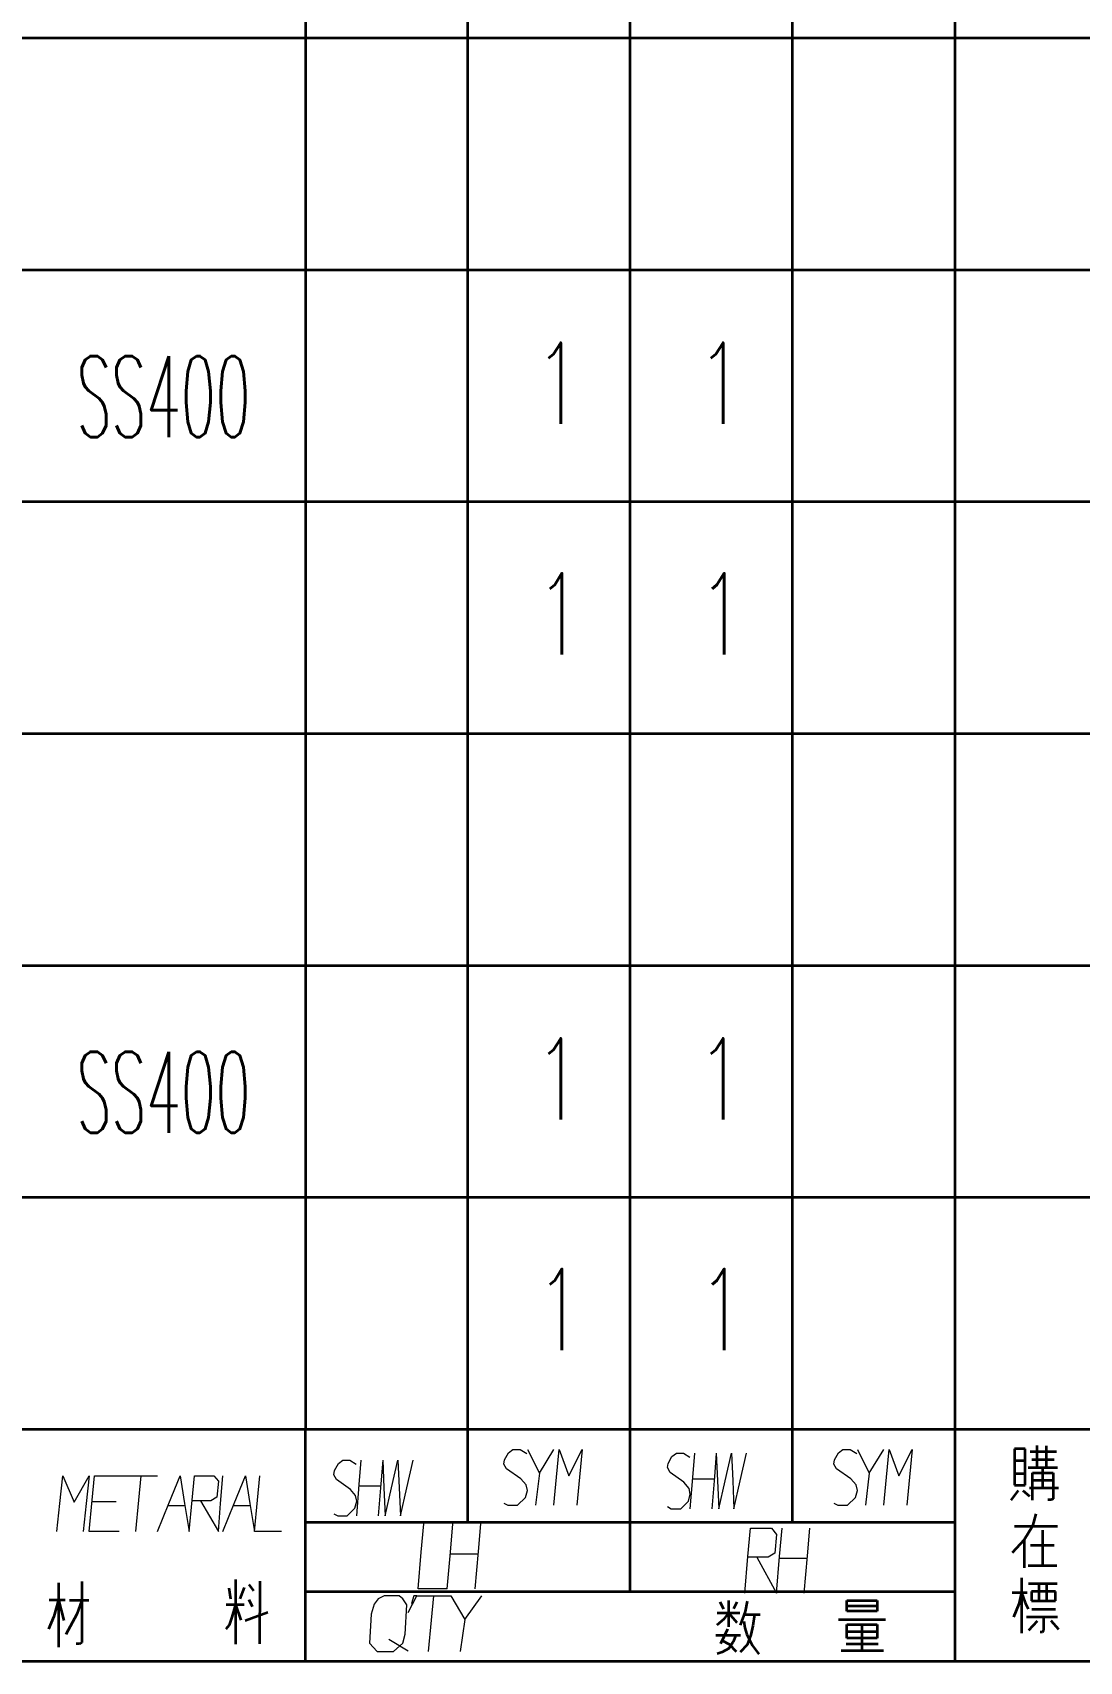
# Model space of a CAD drawing. Header units: millimetres. Extents: x 1333 to 104182, y -62926 to -5704.
# Drawn here: x 51348.4 to 51438.7, y -62587.6 to -62447.1 of the extents above; entities that cross this region are included whole.
import ezdxf
from ezdxf.enums import TextEntityAlignment as Align

# ---------------------------------------------------------------- set-up
doc = ezdxf.new("R2010")
doc.units = ezdxf.units.MM
doc.header["$LTSCALE"] = 0.5
doc.layers.add('08', color=1, linetype='Continuous')
doc.layers.add('SHM_LABEL', color=40, linetype='Continuous')
doc.styles.get("Standard").update_dxf_attribs({"font": 'simplex.shx'})

# ---------------------------------------------------------------- blocks, each defined once
blk = doc.blocks.new('D')
at = {"color": 7, "lineweight": 35}
for p, q in [((54356.08, -14049.04), (54076.08, -14049.04)), ((54356.08, -14069.04), (54076.08, -14069.04))]:
    blk.add_line(p, q, dxfattribs=at)
at = {"color": 7, "lineweight": 35, "ltscale": 0.25}
for p, q in [((54220.08, -14049.04), (54220.08, -14069.04)), ((54234.08, -14069.04), (54234.08, -14049.04)), ((54248.08, -14069.04), (54248.08, -14049.04)), ((54262.08, -14069.04), (54262.08, -14049.04)), ((54276.08, -14049.04), (54276.08, -14069.04))]:
    blk.add_line(p, q, dxfattribs=at)
blk = doc.blocks.new('arwear')
at = {"layer": '08', "color": 3, "xscale": 0.5, "yscale": 0.5, "zscale": 0.5}
for p in [(26347.04, -5532.506), (26347.04, -5542.506), (26347.04, -5552.506), (26347.04, -5562.506), (26347.04, -5572.506), (26347.04, -5582.506), (26347.04, -5592.506)]:
    blk.add_blockref('D', p, dxfattribs=at)

msp = doc.modelspace()

# ---------------------------------------------------------------- linework, layer by layer
at = {"color": 7, "lineweight": 35}
for p, q in [((51507.971, -62567.561), (51227.971, -62567.561)), ((51507.971, -62567.561), (51227.971, -62567.561)), ((51507.971, -62567.561), (51227.971, -62567.561)), ((51371.971, -62575.561), (51427.971, -62575.561)), ((51371.971, -62575.561), (51427.971, -62575.561)), ((51427.971, -62581.561), (51371.971, -62581.561)), ((51427.971, -62581.561), (51371.971, -62581.561)), ((51507.971, -62587.561), (51227.971, -62587.561)), ((51507.971, -62587.561), (51227.971, -62587.561)), ((51507.971, -62587.561), (51227.971, -62587.561)), ((51507.971, -62587.561), (51227.971, -62587.561))]:
    msp.add_line(p, q, dxfattribs=at)
at = {"color": 7, "lineweight": 35, "ltscale": 0.25}
for p, q in [((51371.971, -62587.561), (51371.971, -62567.561)), ((51371.971, -62587.561), (51371.971, -62567.561)), ((51427.971, -62567.561), (51427.971, -62587.561)), ((51427.971, -62567.561), (51427.971, -62587.561))]:
    msp.add_line(p, q, dxfattribs=at)
at = {"color": 7, "lineweight": 35, "ltscale": 0.1}
for p, q in [((51385.971, -62575.561), (51385.971, -62567.561)), ((51385.971, -62575.561), (51385.971, -62567.561)), ((51413.971, -62575.561), (51413.971, -62567.561)), ((51413.971, -62575.561), (51413.971, -62567.561))]:
    msp.add_line(p, q, dxfattribs=at)
at = {"color": 7, "lineweight": 35, "ltscale": 0.175}
msp.add_line((51399.971, -62581.561), (51399.971, -62567.561), dxfattribs=at)
msp.add_line((51399.971, -62581.561), (51399.971, -62567.561), dxfattribs=at)
at = {"color": 7, "lineweight": 35, "ltscale": 0.0392}
for p, q in [((51433.111, -62569.214), (51433.111, -62572.35)), ((51433.111, -62569.214), (51433.111, -62572.35)), ((51434.051, -62572.35), (51434.051, -62569.214)), ((51434.051, -62572.35), (51434.051, -62569.214))]:
    msp.add_line(p, q, dxfattribs=at)
at = {"color": 7, "lineweight": 35, "ltscale": 0.011743}
for p, q in [((51434.051, -62569.214), (51433.111, -62569.214)), ((51434.051, -62569.214), (51433.111, -62569.214)), ((51434.051, -62570.262), (51433.111, -62570.262)), ((51434.051, -62570.262), (51433.111, -62570.262)), ((51433.111, -62571.34), (51434.051, -62571.34)), ((51433.111, -62571.34), (51434.051, -62571.34)), ((51433.111, -62572.35), (51434.051, -62572.35)), ((51433.111, -62572.35), (51434.051, -62572.35))]:
    msp.add_line(p, q, dxfattribs=at)
at = {"color": 7, "lineweight": 35, "ltscale": 0.023636}
msp.add_line((51435.081, -62570.839), (51435.081, -62568.948), dxfattribs=at)
msp.add_line((51435.081, -62570.839), (51435.081, -62568.948), dxfattribs=at)
at = {"color": 7, "lineweight": 35, "ltscale": 0.023444}
msp.add_line((51435.899, -62570.839), (51435.899, -62568.964), dxfattribs=at)
msp.add_line((51435.899, -62570.839), (51435.899, -62568.964), dxfattribs=at)
at = {"color": 7, "lineweight": 35, "ltscale": 0.028223}
msp.add_line((51434.482, -62569.457), (51436.74, -62569.457), dxfattribs=at)
msp.add_line((51434.482, -62569.457), (51436.74, -62569.457), dxfattribs=at)
at = {"color": 7, "lineweight": 35, "ltscale": 0.02406}
msp.add_line((51434.619, -62570.156), (51436.544, -62570.156), dxfattribs=at)
msp.add_line((51434.619, -62570.156), (51436.544, -62570.156), dxfattribs=at)
at = {"color": 7, "lineweight": 35, "ltscale": 0.031445}
msp.add_line((51434.315, -62570.839), (51436.831, -62570.839), dxfattribs=at)
msp.add_line((51434.315, -62570.839), (51436.831, -62570.839), dxfattribs=at)
at = {"color": 7, "lineweight": 35, "ltscale": 0.029422}
msp.add_line((51434.687, -62573.649), (51434.687, -62571.295), dxfattribs=at)
msp.add_line((51434.687, -62573.649), (51434.687, -62571.295), dxfattribs=at)
at = {"color": 7, "lineweight": 35, "ltscale": 0.022058}
for p, q in [((51434.687, -62571.295), (51436.452, -62571.295)), ((51434.687, -62571.295), (51436.452, -62571.295)), ((51434.687, -62571.917), (51436.452, -62571.917)), ((51434.687, -62571.917), (51436.452, -62571.917))]:
    msp.add_line(p, q, dxfattribs=at)
at = {"color": 7, "lineweight": 35, "ltscale": 0.021924}
msp.add_line((51435.528, -62570.839), (51435.528, -62572.593), dxfattribs=at)
msp.add_line((51435.528, -62570.839), (51435.528, -62572.593), dxfattribs=at)
at = {"color": 7, "lineweight": 35, "ltscale": 0.027902}
msp.add_line((51436.452, -62571.295), (51436.452, -62573.527), dxfattribs=at)
msp.add_line((51436.452, -62571.295), (51436.452, -62573.527), dxfattribs=at)
at = {"color": 7, "lineweight": 35, "ltscale": 0.012808}
msp.add_line((51433.429, -62572.821), (51432.815, -62573.641), dxfattribs=at)
msp.add_line((51433.429, -62572.821), (51432.815, -62573.641), dxfattribs=at)
at = {"color": 7, "lineweight": 35, "ltscale": 0.009159}
msp.add_line((51433.853, -62572.828), (51434.415, -62573.299), dxfattribs=at)
msp.add_line((51433.853, -62572.828), (51434.415, -62573.299), dxfattribs=at)
at = {"color": 7, "lineweight": 35, "ltscale": 0.031348}
msp.add_line((51434.422, -62572.593), (51436.929, -62572.593), dxfattribs=at)
msp.add_line((51434.422, -62572.593), (51436.929, -62572.593), dxfattribs=at)
at = {"color": 7, "lineweight": 35, "ltscale": 0.013509}
msp.add_line((51434.952, -62574.833), (51434.687, -62575.881), dxfattribs=at)
msp.add_line((51434.952, -62574.833), (51434.687, -62575.881), dxfattribs=at)
at = {"color": 7, "lineweight": 35, "ltscale": 0.003479}
msp.add_line((51436.276, -62573.629), (51435.998, -62573.629), dxfattribs=at)
msp.add_line((51436.276, -62573.629), (51435.998, -62573.629), dxfattribs=at)
at = {"color": 7, "lineweight": 35, "ltscale": 0.002541}
msp.add_line((51436.452, -62573.527), (51436.276, -62573.629), dxfattribs=at)
msp.add_line((51436.452, -62573.527), (51436.276, -62573.629), dxfattribs=at)
at = {"color": 7, "lineweight": 35, "ltscale": 0.046594}
msp.add_line((51433.111, -62575.881), (51436.839, -62575.881), dxfattribs=at)
msp.add_line((51433.111, -62575.881), (51436.839, -62575.881), dxfattribs=at)
at = {"color": 7, "lineweight": 35, "ltscale": 0.017377}
msp.add_line((51434.687, -62575.881), (51433.96, -62577.066), dxfattribs=at)
msp.add_line((51434.687, -62575.881), (51433.96, -62577.066), dxfattribs=at)
at = {"color": 7, "lineweight": 35, "ltscale": 0.038058}
msp.add_line((51435.536, -62576.23), (51435.536, -62579.275), dxfattribs=at)
msp.add_line((51435.536, -62576.23), (51435.536, -62579.275), dxfattribs=at)
at = {"color": 7, "lineweight": 35, "ltscale": 0.019193}
msp.add_line((51433.96, -62577.066), (51432.922, -62578.197), dxfattribs=at)
msp.add_line((51433.96, -62577.066), (51432.922, -62578.197), dxfattribs=at)
at = {"color": 7, "lineweight": 35, "ltscale": 0.030276}
msp.add_line((51433.96, -62577.066), (51433.96, -62579.488), dxfattribs=at)
msp.add_line((51433.96, -62577.066), (51433.96, -62579.488), dxfattribs=at)
at = {"color": 7, "lineweight": 35, "ltscale": 0.025574}
for p, q in [((51434.513, -62577.529), (51436.558, -62577.529)), ((51434.513, -62577.529), (51436.558, -62577.529)), ((51436.649, -62581.523), (51434.603, -62581.523)), ((51436.649, -62581.523), (51434.603, -62581.523)), ((51434.603, -62582.328), (51436.649, -62582.328)), ((51434.603, -62582.328), (51436.649, -62582.328))]:
    msp.add_line(p, q, dxfattribs=at)
at = {"color": 7, "lineweight": 35, "ltscale": 0.059796}
msp.add_line((51433.74, -62580.338), (51433.74, -62585.122), dxfattribs=at)
msp.add_line((51433.74, -62580.338), (51433.74, -62585.122), dxfattribs=at)
at = {"color": 7, "lineweight": 35, "ltscale": 0.030969}
msp.add_line((51434.308, -62579.275), (51436.786, -62579.275), dxfattribs=at)
msp.add_line((51434.308, -62579.275), (51436.786, -62579.275), dxfattribs=at)
at = {"color": 7, "lineweight": 35, "ltscale": 0.069342}
msp.add_line((51350.658, -62580.788), (51350.658, -62586.336), dxfattribs=at)
msp.add_line((51350.658, -62580.788), (51350.658, -62586.336), dxfattribs=at)
at = {"color": 7, "lineweight": 35, "ltscale": 0.06571}
msp.add_line((51352.689, -62580.661), (51352.689, -62585.917), dxfattribs=at)
msp.add_line((51352.689, -62580.661), (51352.689, -62585.917), dxfattribs=at)
at = {"color": 7, "lineweight": 35, "ltscale": 0.012191}
msp.add_line((51365.349, -62581.207), (51365.488, -62582.172), dxfattribs=at)
msp.add_line((51365.349, -62581.207), (51365.488, -62582.172), dxfattribs=at)
at = {"color": 7, "lineweight": 35, "ltscale": 0.069489}
msp.add_line((51365.929, -62580.509), (51365.929, -62586.068), dxfattribs=at)
msp.add_line((51365.929, -62580.509), (51365.929, -62586.068), dxfattribs=at)
at = {"color": 7, "lineweight": 35, "ltscale": 0.012873}
msp.add_line((51366.672, -62581.196), (51366.312, -62582.161), dxfattribs=at)
msp.add_line((51366.672, -62581.196), (51366.312, -62582.161), dxfattribs=at)
at = {"color": 7, "lineweight": 35, "ltscale": 0.008663}
msp.add_line((51367.09, -62580.916), (51367.484, -62581.486), dxfattribs=at)
msp.add_line((51367.09, -62580.916), (51367.484, -62581.486), dxfattribs=at)
at = {"color": 7, "lineweight": 35, "ltscale": 0.067746}
msp.add_line((51368.018, -62580.626), (51368.007, -62586.045), dxfattribs=at)
msp.add_line((51368.018, -62580.626), (51368.007, -62586.045), dxfattribs=at)
at = {"color": 7, "lineweight": 35, "ltscale": 0.016113}
msp.add_line((51432.936, -62581.629), (51434.225, -62581.629), dxfattribs=at)
msp.add_line((51432.936, -62581.629), (51434.225, -62581.629), dxfattribs=at)
at = {"color": 7, "lineweight": 35, "ltscale": 0.012802}
msp.add_line((51433.74, -62581.629), (51433.497, -62582.624), dxfattribs=at)
msp.add_line((51433.74, -62581.629), (51433.497, -62582.624), dxfattribs=at)
at = {"color": 7, "lineweight": 35, "ltscale": 0.011619}
msp.add_line((51433.74, -62581.629), (51434.058, -62582.502), dxfattribs=at)
msp.add_line((51433.74, -62581.629), (51434.058, -62582.502), dxfattribs=at)
at = {"color": 7, "lineweight": 35, "ltscale": 0.030872}
msp.add_line((51434.331, -62580.832), (51436.801, -62580.832), dxfattribs=at)
msp.add_line((51434.331, -62580.832), (51436.801, -62580.832), dxfattribs=at)
at = {"color": 7, "lineweight": 35, "ltscale": 0.010062}
for p, q in [((51434.603, -62581.523), (51434.603, -62582.328)), ((51434.603, -62581.523), (51434.603, -62582.328)), ((51436.649, -62582.328), (51436.649, -62581.523)), ((51436.649, -62582.328), (51436.649, -62581.523))]:
    msp.add_line(p, q, dxfattribs=at)
at = {"color": 7, "lineweight": 35, "ltscale": 0.018698}
for p, q in [((51435.24, -62582.328), (51435.24, -62580.832)), ((51435.24, -62582.328), (51435.24, -62580.832)), ((51435.915, -62582.328), (51435.915, -62580.832)), ((51435.915, -62582.328), (51435.915, -62580.832))]:
    msp.add_line(p, q, dxfattribs=at)
at = {"color": 7, "lineweight": 35, "ltscale": 0.016968}
msp.add_line((51349.868, -62582.245), (51351.225, -62582.245), dxfattribs=at)
msp.add_line((51349.868, -62582.245), (51351.225, -62582.245), dxfattribs=at)
at = {"color": 7, "lineweight": 35, "ltscale": 0.018792}
msp.add_line((51350.658, -62582.245), (51350.263, -62583.696), dxfattribs=at)
msp.add_line((51350.658, -62582.245), (51350.263, -62583.696), dxfattribs=at)
at = {"color": 7, "lineweight": 35, "ltscale": 0.022987}
msp.add_line((51350.658, -62582.245), (51351.134, -62584.022), dxfattribs=at)
msp.add_line((51350.658, -62582.245), (51351.134, -62584.022), dxfattribs=at)
at = {"color": 7, "lineweight": 35, "ltscale": 0.02074}
msp.add_line((51351.622, -62582.266), (51353.281, -62582.266), dxfattribs=at)
msp.add_line((51351.622, -62582.266), (51353.281, -62582.266), dxfattribs=at)
at = {"color": 7, "lineweight": 35, "ltscale": 0.016182}
msp.add_line((51352.689, -62582.266), (51352.26, -62583.487), dxfattribs=at)
msp.add_line((51352.689, -62582.266), (51352.26, -62583.487), dxfattribs=at)
at = {"color": 7, "lineweight": 35, "ltscale": 0.01958}
msp.add_line((51365.117, -62582.661), (51366.683, -62582.661), dxfattribs=at)
msp.add_line((51365.117, -62582.661), (51366.683, -62582.661), dxfattribs=at)
at = {"color": 7, "lineweight": 35, "ltscale": 0.013935}
msp.add_line((51365.929, -62582.661), (51365.616, -62583.731), dxfattribs=at)
msp.add_line((51365.929, -62582.661), (51365.616, -62583.731), dxfattribs=at)
at = {"color": 7, "lineweight": 35, "ltscale": 0.01783}
msp.add_line((51365.929, -62582.661), (51366.393, -62584.01), dxfattribs=at)
msp.add_line((51365.929, -62582.661), (51366.393, -62584.01), dxfattribs=at)
at = {"color": 7, "lineweight": 35, "ltscale": 0.008252}
msp.add_line((51367.078, -62582.231), (51367.368, -62582.824), dxfattribs=at)
msp.add_line((51367.078, -62582.231), (51367.368, -62582.824), dxfattribs=at)
at = {"color": 7, "lineweight": 35, "ltscale": 0.008518}
msp.add_line((51407.71, -62582.419), (51408.033, -62583.019), dxfattribs=at)
msp.add_line((51407.71, -62582.419), (51408.033, -62583.019), dxfattribs=at)
at = {"color": 7, "lineweight": 35, "ltscale": 0.028314}
msp.add_line((51408.458, -62582.315), (51408.458, -62584.58), dxfattribs=at)
msp.add_line((51408.458, -62582.315), (51408.458, -62584.58), dxfattribs=at)
at = {"color": 7, "lineweight": 35, "ltscale": 0.008176}
msp.add_line((51409.18, -62582.44), (51408.897, -62583.029), dxfattribs=at)
msp.add_line((51409.18, -62582.44), (51408.897, -62583.029), dxfattribs=at)
at = {"color": 7, "lineweight": 35, "ltscale": 0.01548}
msp.add_line((51409.903, -62583.267), (51409.465, -62584.425), dxfattribs=at)
msp.add_line((51409.903, -62583.267), (51409.465, -62584.425), dxfattribs=at)
at = {"color": 7, "lineweight": 35, "ltscale": 0.011314}
msp.add_line((51410.071, -62582.378), (51409.903, -62583.267), dxfattribs=at)
msp.add_line((51410.071, -62582.378), (51409.903, -62583.267), dxfattribs=at)
at = {"color": 7, "lineweight": 35, "ltscale": 0.011401}
for p, q in [((51418.656, -62583.225), (51418.656, -62582.313)), ((51418.656, -62583.225), (51418.656, -62582.313)), ((51421.267, -62582.313), (51421.267, -62583.225)), ((51421.267, -62582.313), (51421.267, -62583.225))]:
    msp.add_line(p, q, dxfattribs=at)
at = {"color": 7, "lineweight": 35, "ltscale": 0.032642}
for p, q in [((51418.656, -62582.757), (51421.267, -62582.757)), ((51418.656, -62582.757), (51421.267, -62582.757)), ((51421.267, -62583.225), (51418.656, -62583.225)), ((51421.267, -62583.225), (51418.656, -62583.225)), ((51418.673, -62584.375), (51421.284, -62584.375)), ((51418.673, -62584.375), (51421.284, -62584.375)), ((51418.673, -62584.986), (51421.284, -62584.986)), ((51418.673, -62584.986), (51421.284, -62584.986)), ((51421.284, -62585.565), (51418.673, -62585.565)), ((51421.284, -62585.565), (51418.673, -62585.565))]:
    msp.add_line(p, q, dxfattribs=at)
at = {"color": 7, "lineweight": 35, "ltscale": 0.032544}
msp.add_line((51418.664, -62582.313), (51421.267, -62582.313), dxfattribs=at)
msp.add_line((51418.664, -62582.313), (51421.267, -62582.313), dxfattribs=at)
at = {"color": 7, "lineweight": 35, "ltscale": 0.015063}
msp.add_line((51433.497, -62582.624), (51433.043, -62583.74), dxfattribs=at)
msp.add_line((51433.497, -62582.624), (51433.043, -62583.74), dxfattribs=at)
at = {"color": 7, "lineweight": 35, "ltscale": 0.007294}
msp.add_line((51434.058, -62582.502), (51434.315, -62583.026), dxfattribs=at)
msp.add_line((51434.058, -62582.502), (51434.315, -62583.026), dxfattribs=at)
at = {"color": 7, "lineweight": 35, "ltscale": 0.025293}
msp.add_line((51434.626, -62583.041), (51436.649, -62583.041), dxfattribs=at)
msp.add_line((51434.626, -62583.041), (51436.649, -62583.041), dxfattribs=at)
at = {"color": 7, "lineweight": 35, "ltscale": 0.014579}
msp.add_line((51350.263, -62583.696), (51349.8, -62584.766), dxfattribs=at)
msp.add_line((51350.263, -62583.696), (51349.8, -62584.766), dxfattribs=at)
at = {"color": 7, "lineweight": 35, "ltscale": 0.024906}
msp.add_line((51352.26, -62583.487), (51351.297, -62585.231), dxfattribs=at)
msp.add_line((51352.26, -62583.487), (51351.297, -62585.231), dxfattribs=at)
at = {"color": 7, "lineweight": 35, "ltscale": 0.005467}
msp.add_line((51365.384, -62584.429), (51365.105, -62584.766), dxfattribs=at)
msp.add_line((51365.384, -62584.429), (51365.105, -62584.766), dxfattribs=at)
at = {"color": 7, "lineweight": 35, "ltscale": 0.009193}
msp.add_line((51365.616, -62583.731), (51365.384, -62584.429), dxfattribs=at)
msp.add_line((51365.616, -62583.731), (51365.384, -62584.429), dxfattribs=at)
at = {"color": 7, "lineweight": 35, "ltscale": 0.025879}
msp.add_line((51366.776, -62584.022), (51368.725, -62583.324), dxfattribs=at)
msp.add_line((51366.776, -62584.022), (51368.725, -62583.324), dxfattribs=at)
at = {"color": 7, "lineweight": 35, "ltscale": 0.010166}
msp.add_line((51408.058, -62583.919), (51407.439, -62584.446), dxfattribs=at)
msp.add_line((51408.058, -62583.919), (51407.439, -62584.446), dxfattribs=at)
at = {"color": 7, "lineweight": 35, "ltscale": 0.024341}
msp.add_line((51407.478, -62583.36), (51409.426, -62583.36), dxfattribs=at)
msp.add_line((51407.478, -62583.36), (51409.426, -62583.36), dxfattribs=at)
at = {"color": 7, "lineweight": 35, "ltscale": 0.008584}
msp.add_line((51408.458, -62583.36), (51408.058, -62583.919), dxfattribs=at)
msp.add_line((51408.458, -62583.36), (51408.058, -62583.919), dxfattribs=at)
at = {"color": 7, "lineweight": 35, "ltscale": 0.014026}
msp.add_line((51408.458, -62583.36), (51409.18, -62584.218), dxfattribs=at)
msp.add_line((51408.458, -62583.36), (51409.18, -62584.218), dxfattribs=at)
at = {"color": 7, "lineweight": 35, "ltscale": 0.007306}
msp.add_line((51409.787, -62584.084), (51409.864, -62584.663), dxfattribs=at)
msp.add_line((51409.787, -62584.084), (51409.864, -62584.663), dxfattribs=at)
at = {"color": 7, "lineweight": 35, "ltscale": 0.017078}
msp.add_line((51409.814, -62583.502), (51411.18, -62583.502), dxfattribs=at)
msp.add_line((51409.814, -62583.502), (51411.18, -62583.502), dxfattribs=at)
at = {"color": 7, "lineweight": 35, "ltscale": 0.007537}
msp.add_line((51409.864, -62584.663), (51410.032, -62585.242), dxfattribs=at)
msp.add_line((51409.864, -62584.663), (51410.032, -62585.242), dxfattribs=at)
at = {"color": 7, "lineweight": 35, "ltscale": 0.01008}
msp.add_line((51410.561, -62584.487), (51410.381, -62585.273), dxfattribs=at)
msp.add_line((51410.561, -62584.487), (51410.381, -62585.273), dxfattribs=at)
at = {"color": 7, "lineweight": 35, "ltscale": 0.012422}
msp.add_line((51410.69, -62583.502), (51410.561, -62584.487), dxfattribs=at)
msp.add_line((51410.69, -62583.502), (51410.561, -62584.487), dxfattribs=at)
at = {"color": 7, "lineweight": 35, "ltscale": 0.050842}
msp.add_line((51417.944, -62583.931), (51422.012, -62583.931), dxfattribs=at)
msp.add_line((51417.944, -62583.931), (51422.012, -62583.931), dxfattribs=at)
at = {"color": 7, "lineweight": 35, "ltscale": 0.014771}
msp.add_line((51418.673, -62585.557), (51418.673, -62584.375), dxfattribs=at)
msp.add_line((51418.673, -62585.557), (51418.673, -62584.375), dxfattribs=at)
at = {"color": 7, "lineweight": 35, "ltscale": 0.028152}
msp.add_line((51419.962, -62584.375), (51419.962, -62586.627), dxfattribs=at)
msp.add_line((51419.962, -62584.375), (51419.962, -62586.627), dxfattribs=at)
at = {"color": 7, "lineweight": 35, "ltscale": 0.014868}
msp.add_line((51421.284, -62584.375), (51421.284, -62585.565), dxfattribs=at)
msp.add_line((51421.284, -62584.375), (51421.284, -62585.565), dxfattribs=at)
at = {"color": 7, "lineweight": 35, "ltscale": 0.033533}
msp.add_line((51434.164, -62583.724), (51436.846, -62583.724), dxfattribs=at)
msp.add_line((51434.164, -62583.724), (51436.846, -62583.724), dxfattribs=at)
at = {"color": 7, "lineweight": 35, "ltscale": 0.013686}
msp.add_line((51435.073, -62584.097), (51434.331, -62584.901), dxfattribs=at)
msp.add_line((51435.073, -62584.097), (51434.331, -62584.901), dxfattribs=at)
at = {"color": 7, "lineweight": 35, "ltscale": 0.014618}
msp.add_line((51435.627, -62583.724), (51435.627, -62584.894), dxfattribs=at)
msp.add_line((51435.627, -62583.724), (51435.627, -62584.894), dxfattribs=at)
at = {"color": 7, "lineweight": 35, "ltscale": 0.012279}
msp.add_line((51436.248, -62584.044), (51436.915, -62584.765), dxfattribs=at)
msp.add_line((51436.248, -62584.044), (51436.915, -62584.765), dxfattribs=at)
at = {"color": 7, "lineweight": 35, "ltscale": 0.003687}
msp.add_line((51352.473, -62586.042), (51352.179, -62586.042), dxfattribs=at)
msp.add_line((51352.473, -62586.042), (51352.179, -62586.042), dxfattribs=at)
at = {"color": 7, "lineweight": 35, "ltscale": 0.003115}
msp.add_line((51352.689, -62585.917), (51352.473, -62586.042), dxfattribs=at)
msp.add_line((51352.689, -62585.917), (51352.473, -62586.042), dxfattribs=at)
at = {"color": 7, "lineweight": 35, "ltscale": 0.026282}
msp.add_line((51407.375, -62585.284), (51409.477, -62585.284), dxfattribs=at)
msp.add_line((51407.375, -62585.284), (51409.477, -62585.284), dxfattribs=at)
at = {"color": 7, "lineweight": 35, "ltscale": 0.017617}
msp.add_line((51408.381, -62584.766), (51407.774, -62586.039), dxfattribs=at)
msp.add_line((51408.381, -62584.766), (51407.774, -62586.039), dxfattribs=at)
at = {"color": 7, "lineweight": 35, "ltscale": 0.008672}
msp.add_line((51407.911, -62585.754), (51408.523, -62586.08), dxfattribs=at)
msp.add_line((51407.911, -62585.754), (51408.523, -62586.08), dxfattribs=at)
at = {"color": 7, "lineweight": 35, "ltscale": 0.008688}
msp.add_line((51408.871, -62585.863), (51408.471, -62586.432), dxfattribs=at)
msp.add_line((51408.871, -62585.863), (51408.471, -62586.432), dxfattribs=at)
at = {"color": 7, "lineweight": 35, "ltscale": 0.010938}
msp.add_line((51408.523, -62586.08), (51409.13, -62586.711), dxfattribs=at)
msp.add_line((51408.523, -62586.08), (51409.13, -62586.711), dxfattribs=at)
at = {"color": 7, "lineweight": 35, "ltscale": 0.00769}
msp.add_line((51409.078, -62585.284), (51408.871, -62585.863), dxfattribs=at)
msp.add_line((51409.078, -62585.284), (51408.871, -62585.863), dxfattribs=at)
at = {"color": 7, "lineweight": 35, "ltscale": 0.012889}
msp.add_line((51410.032, -62585.242), (51410.497, -62586.163), dxfattribs=at)
msp.add_line((51410.032, -62585.242), (51410.497, -62586.163), dxfattribs=at)
at = {"color": 7, "lineweight": 35, "ltscale": 0.011406}
msp.add_line((51410.381, -62585.273), (51410.071, -62586.132), dxfattribs=at)
msp.add_line((51410.381, -62585.273), (51410.071, -62586.132), dxfattribs=at)
at = {"color": 7, "lineweight": 35, "ltscale": 0.034314}
msp.add_line((51418.617, -62586.033), (51421.362, -62586.033), dxfattribs=at)
msp.add_line((51418.617, -62586.033), (51421.362, -62586.033), dxfattribs=at)
at = {"color": 7, "lineweight": 35, "ltscale": 0.002759}
msp.add_line((51435.552, -62585.024), (51435.331, -62585.024), dxfattribs=at)
msp.add_line((51435.552, -62585.024), (51435.331, -62585.024), dxfattribs=at)
at = {"color": 7, "lineweight": 35, "ltscale": 0.001881}
msp.add_line((51435.627, -62584.894), (51435.552, -62585.024), dxfattribs=at)
msp.add_line((51435.627, -62584.894), (51435.552, -62585.024), dxfattribs=at)
at = {"color": 7, "lineweight": 35, "ltscale": 0.005721}
msp.add_line((51407.903, -62586.773), (51407.466, -62586.907), dxfattribs=at)
msp.add_line((51407.903, -62586.773), (51407.466, -62586.907), dxfattribs=at)
at = {"color": 7, "lineweight": 35, "ltscale": 0.008287}
msp.add_line((51408.471, -62586.432), (51407.903, -62586.773), dxfattribs=at)
msp.add_line((51408.471, -62586.432), (51407.903, -62586.773), dxfattribs=at)
at = {"color": 7, "lineweight": 35, "ltscale": 0.011033}
msp.add_line((51410.071, -62586.132), (51409.465, -62586.773), dxfattribs=at)
msp.add_line((51410.071, -62586.132), (51409.465, -62586.773), dxfattribs=at)
at = {"color": 7, "lineweight": 35, "ltscale": 0.012107}
msp.add_line((51410.497, -62586.163), (51411.077, -62586.938), dxfattribs=at)
msp.add_line((51410.497, -62586.163), (51411.077, -62586.938), dxfattribs=at)
at = {"color": 7, "lineweight": 35, "ltscale": 0.045593}
msp.add_line((51418.166, -62586.627), (51421.813, -62586.627), dxfattribs=at)
msp.add_line((51418.166, -62586.627), (51421.813, -62586.627), dxfattribs=at)
at = {"color": 7, "lineweight": 13}
for points in [[(51374.427, -62574.821), (51374.754, -62575.001), (51375.573, -62575.001), (51376.228, -62574.341), (51376.392, -62573.741), (51376.283, -62573.261), (51375.846, -62572.721), (51374.645, -62571.881), (51374.427, -62571.461), (51374.481, -62571.101), (51374.809, -62570.501), (51375.191, -62570.201), (51375.792, -62570.201), (51376.338, -62570.561)], [(51374.427, -62574.821), (51374.754, -62575.001), (51375.573, -62575.001), (51376.228, -62574.341), (51376.392, -62573.741), (51376.283, -62573.261), (51375.846, -62572.721), (51374.645, -62571.881), (51374.427, -62571.461), (51374.481, -62571.101), (51374.809, -62570.501), (51375.191, -62570.201), (51375.792, -62570.201), (51376.338, -62570.561)], [(51376.392, -62575.001), (51376.611, -62572.301), (51376.774, -62570.201)], [(51376.392, -62575.001), (51376.611, -62572.301), (51376.774, -62570.201)], [(51378.631, -62570.201), (51378.467, -62572.241), (51378.249, -62575.001)], [(51378.631, -62570.201), (51378.467, -62572.241), (51378.249, -62575.001)], [(51378.631, -62570.201), (51378.74, -62572.601), (51378.849, -62575.001), (51379.395, -62572.601), (51379.941, -62570.201), (51380.05, -62572.601), (51380.16, -62575.001), (51380.706, -62572.601), (51381.252, -62570.201)], [(51378.631, -62570.201), (51378.74, -62572.601), (51378.849, -62575.001), (51379.395, -62572.601), (51379.941, -62570.201), (51380.05, -62572.601), (51380.16, -62575.001), (51380.706, -62572.601), (51381.252, -62570.201)], [(51389.071, -62573.901), (51389.412, -62574.081), (51390.264, -62574.081), (51390.946, -62573.421), (51391.117, -62572.822), (51391.003, -62572.341), (51390.549, -62571.801), (51389.299, -62570.961), (51389.071, -62570.541), (51389.128, -62570.181), (51389.469, -62569.581), (51389.867, -62569.281), (51390.492, -62569.281), (51391.06, -62569.641)], [(51389.071, -62573.901), (51389.412, -62574.081), (51390.264, -62574.081), (51390.946, -62573.421), (51391.117, -62572.822), (51391.003, -62572.341), (51390.549, -62571.801), (51389.299, -62570.961), (51389.071, -62570.541), (51389.128, -62570.181), (51389.469, -62569.581), (51389.867, -62569.281), (51390.492, -62569.281), (51391.06, -62569.641)], [(51391.117, -62569.281), (51392.139, -62571.322), (51391.799, -62574.081)], [(51391.117, -62569.281), (51392.139, -62571.322), (51391.799, -62574.081)], [(51392.139, -62571.322), (51393.39, -62569.281)], [(51392.139, -62571.322), (51393.39, -62569.281)], [(51393.39, -62574.081), (51393.617, -62571.681), (51393.844, -62569.281), (51394.696, -62571.561), (51395.833, -62569.281), (51395.606, -62571.681), (51395.378, -62574.081)], [(51393.39, -62574.081), (51393.617, -62571.681), (51393.844, -62569.281), (51394.696, -62571.561), (51395.833, -62569.281), (51395.606, -62571.681), (51395.378, -62574.081)], [(51403.195, -62574.208), (51403.523, -62574.388), (51404.342, -62574.388), (51404.997, -62573.728), (51405.161, -62573.128), (51405.052, -62572.648), (51404.615, -62572.108), (51403.414, -62571.268), (51403.195, -62570.848), (51403.25, -62570.488), (51403.577, -62569.888), (51403.96, -62569.588), (51404.56, -62569.588), (51405.106, -62569.948)], [(51403.195, -62574.208), (51403.523, -62574.388), (51404.342, -62574.388), (51404.997, -62573.728), (51405.161, -62573.128), (51405.052, -62572.648), (51404.615, -62572.108), (51403.414, -62571.268), (51403.195, -62570.848), (51403.25, -62570.488), (51403.577, -62569.888), (51403.96, -62569.588), (51404.56, -62569.588), (51405.106, -62569.948)], [(51405.161, -62574.388), (51405.379, -62571.688), (51405.543, -62569.588)], [(51405.161, -62574.388), (51405.379, -62571.688), (51405.543, -62569.588)], [(51407.399, -62569.588), (51407.236, -62571.628), (51407.017, -62574.388)], [(51407.399, -62569.588), (51407.236, -62571.628), (51407.017, -62574.388)], [(51407.399, -62569.588), (51407.508, -62571.988), (51407.618, -62574.388), (51408.164, -62571.988), (51408.71, -62569.588), (51408.819, -62571.988), (51408.928, -62574.388), (51409.474, -62571.988), (51410.02, -62569.588)], [(51407.399, -62569.588), (51407.508, -62571.988), (51407.618, -62574.388), (51408.164, -62571.988), (51408.71, -62569.588), (51408.819, -62571.988), (51408.928, -62574.388), (51409.474, -62571.988), (51410.02, -62569.588)], [(51417.532, -62573.902), (51417.873, -62574.082), (51418.726, -62574.082), (51419.407, -62573.422), (51419.578, -62572.822), (51419.464, -62572.342), (51419.01, -62571.802), (51417.76, -62570.962), (51417.532, -62570.542), (51417.589, -62570.182), (51417.93, -62569.582), (51418.328, -62569.282), (51418.953, -62569.282), (51419.521, -62569.642)], [(51417.532, -62573.902), (51417.873, -62574.082), (51418.726, -62574.082), (51419.407, -62573.422), (51419.578, -62572.822), (51419.464, -62572.342), (51419.01, -62571.802), (51417.76, -62570.962), (51417.532, -62570.542), (51417.589, -62570.182), (51417.93, -62569.582), (51418.328, -62569.282), (51418.953, -62569.282), (51419.521, -62569.642)], [(51419.578, -62569.282), (51420.601, -62571.322), (51420.26, -62574.082)], [(51419.578, -62569.282), (51420.601, -62571.322), (51420.26, -62574.082)], [(51420.601, -62571.322), (51421.851, -62569.282)], [(51420.601, -62571.322), (51421.851, -62569.282)], [(51421.851, -62574.082), (51422.078, -62571.682), (51422.305, -62569.282), (51423.157, -62571.562), (51424.294, -62569.282), (51424.067, -62571.682), (51423.839, -62574.082)], [(51421.851, -62574.082), (51422.078, -62571.682), (51422.305, -62569.282), (51423.157, -62571.562), (51424.294, -62569.282), (51424.067, -62571.682), (51423.839, -62574.082)], [(51350.525, -62576.344), (51350.784, -62573.944), (51351.043, -62571.544), (51352.015, -62573.824), (51353.311, -62571.544), (51353.052, -62573.944), (51352.793, -62576.344)], [(51350.525, -62576.344), (51350.784, -62573.944), (51351.043, -62571.544), (51352.015, -62573.824), (51353.311, -62571.544), (51353.052, -62573.944), (51352.793, -62576.344)], [(51355.903, -62576.344), (51353.311, -62576.344), (51353.57, -62573.644), (51353.765, -62571.544), (51356.357, -62571.544)], [(51355.903, -62576.344), (51353.311, -62576.344), (51353.57, -62573.644), (51353.765, -62571.544), (51356.357, -62571.544)], [(51356.357, -62571.544), (51359.208, -62571.544)], [(51356.357, -62571.544), (51359.208, -62571.544)], [(51357.329, -62576.344), (51357.588, -62573.644), (51357.782, -62571.544)], [(51357.329, -62576.344), (51357.588, -62573.644), (51357.782, -62571.544)], [(51359.208, -62576.344), (51360.18, -62573.944), (51361.152, -62571.544), (51361.541, -62573.944), (51361.929, -62576.344)], [(51359.208, -62576.344), (51360.18, -62573.944), (51361.152, -62571.544), (51361.541, -62573.944), (51361.929, -62576.344)], [(51361.929, -62576.344), (51362.189, -62573.644), (51362.383, -62571.544), (51364.068, -62571.544), (51364.457, -62572.024), (51364.327, -62573.404), (51363.809, -62573.704), (51362.189, -62573.704)], [(51361.929, -62576.344), (51362.189, -62573.644), (51362.383, -62571.544), (51364.068, -62571.544), (51364.457, -62572.024), (51364.327, -62573.404), (51363.809, -62573.704), (51362.189, -62573.704)], [(51364.457, -62576.344), (51364.651, -62573.944), (51364.845, -62571.544)], [(51364.457, -62576.344), (51364.651, -62573.944), (51364.845, -62571.544)], [(51364.845, -62576.344), (51365.817, -62573.944), (51366.789, -62571.544), (51367.178, -62573.944), (51367.567, -62576.344)], [(51364.845, -62576.344), (51365.817, -62573.944), (51366.789, -62571.544), (51367.178, -62573.944), (51367.567, -62576.344)], [(51369.9, -62576.344), (51367.567, -62576.344), (51367.826, -62573.644), (51368.021, -62571.544)], [(51369.9, -62576.344), (51367.567, -62576.344), (51367.826, -62573.644), (51368.021, -62571.544)], [(51405.379, -62571.808), (51407.236, -62571.808)], [(51405.379, -62571.808), (51407.236, -62571.808)], [(51376.611, -62572.421), (51378.467, -62572.421)], [(51376.611, -62572.421), (51378.467, -62572.421)], [(51353.57, -62573.764), (51355.644, -62573.764)], [(51353.57, -62573.764), (51355.644, -62573.764)], [(51360.115, -62574.124), (51361.541, -62574.124)], [(51360.115, -62574.124), (51361.541, -62574.124)], [(51362.901, -62573.704), (51364.457, -62576.344)], [(51362.901, -62573.704), (51364.457, -62576.344)], [(51365.753, -62574.124), (51367.178, -62574.124)], [(51365.753, -62574.124), (51367.178, -62574.124)], [(51384.194, -62581.302), (51381.674, -62581.302), (51381.954, -62578.152), (51382.164, -62575.702)], [(51384.194, -62581.302), (51381.674, -62581.302), (51381.954, -62578.152), (51382.164, -62575.702)], [(51384.194, -62581.302), (51384.474, -62578.152), (51384.684, -62575.702)], [(51384.194, -62581.302), (51384.474, -62578.152), (51384.684, -62575.702)], [(51387.064, -62575.702), (51386.854, -62578.082), (51386.574, -62581.302)], [(51387.064, -62575.702), (51386.854, -62578.082), (51386.574, -62581.302)], [(51409.855, -62581.66), (51410.135, -62578.51), (51410.345, -62576.06), (51412.165, -62576.06), (51412.585, -62576.62), (51412.445, -62578.23), (51411.885, -62578.58), (51410.135, -62578.58)], [(51409.855, -62581.66), (51410.135, -62578.51), (51410.345, -62576.06), (51412.165, -62576.06), (51412.585, -62576.62), (51412.445, -62578.23), (51411.885, -62578.58), (51410.135, -62578.58)], [(51412.585, -62581.66), (51412.865, -62578.51), (51413.075, -62576.06)], [(51412.585, -62581.66), (51412.865, -62578.51), (51413.075, -62576.06)], [(51415.455, -62576.06), (51415.245, -62578.44), (51414.965, -62581.66)], [(51415.455, -62576.06), (51415.245, -62578.44), (51414.965, -62581.66)], [(51384.474, -62578.292), (51386.854, -62578.292)], [(51384.474, -62578.292), (51386.854, -62578.292)], [(51410.905, -62578.58), (51412.585, -62581.66)], [(51410.905, -62578.58), (51412.585, -62581.66)], [(51412.865, -62578.65), (51415.245, -62578.65)], [(51412.865, -62578.65), (51415.245, -62578.65)], [(51380.839, -62583.351), (51381.574, -62581.911), (51381.307, -62581.911), (51381.106, -62582.571), (51381.24, -62582.571)], [(51380.839, -62583.351), (51381.574, -62581.911), (51381.307, -62581.911), (51381.106, -62582.571), (51381.24, -62582.571)], [(51381.574, -62581.911), (51384.515, -62581.911)], [(51381.574, -62581.911), (51384.515, -62581.911)], [(51382.576, -62586.711), (51382.844, -62584.011), (51383.044, -62581.911)], [(51382.576, -62586.711), (51382.844, -62584.011), (51383.044, -62581.911)], [(51384.515, -62581.911), (51385.718, -62583.951), (51385.317, -62586.711)], [(51384.515, -62581.911), (51385.718, -62583.951), (51385.317, -62586.711)], [(51385.718, -62583.951), (51387.188, -62581.911)], [(51385.718, -62583.951), (51387.188, -62581.911)], [(51379.168, -62585.631), (51380.839, -62586.651)], [(51379.168, -62585.631), (51380.839, -62586.651)]]:
    msp.add_lwpolyline(points, dxfattribs=at)
msp.add_lwpolyline([(51379.569, -62586.711), (51380.371, -62585.991), (51380.571, -62585.211), (51380.705, -62582.691), (51380.371, -62582.151), (51380.037, -62581.911), (51378.767, -62581.911), (51378.232, -62582.151), (51377.898, -62582.631), (51377.63, -62583.471), (51377.497, -62585.991), (51378.165, -62586.711)], close=True, dxfattribs=at)
msp.add_lwpolyline([(51379.569, -62586.711), (51380.371, -62585.991), (51380.571, -62585.211), (51380.705, -62582.691), (51380.371, -62582.151), (51380.037, -62581.911), (51378.767, -62581.911), (51378.232, -62582.151), (51377.898, -62582.631), (51377.63, -62583.471), (51377.497, -62585.991), (51378.165, -62586.711)], close=True, dxfattribs=at)

# ---------------------------------------------------------------- block references
at = {"layer": '08', "color": 3, "xscale": 2, "yscale": 2, "zscale": 2}
msp.add_blockref('arwear', (-55542.188, -37313.505), dxfattribs=at)

# ---------------------------------------------------------------- texts
at = {"layer": 'SHM_LABEL', "width": 0.478723}
for p, p2 in [((51352.217, -62481.971), (51367.217, -62481.971)), ((51352.217, -62541.971), (51367.217, -62541.971))]:
    msp.add_text('SS400', height=7, dxfattribs=at).set_placement(p, p2, align=Align.FIT)
at = {"layer": 'SHM_LABEL', "width": 0.7}
for p in [(51393.772, -62477.323), (51407.772, -62477.323), (51393.882, -62497.213), (51407.882, -62497.213), (51393.772, -62537.323), (51407.772, -62537.323), (51393.882, -62557.213), (51407.882, -62557.213)]:
    msp.add_text('1', height=7, dxfattribs=at).set_placement(p, align=Align.MIDDLE_CENTER)

doc.saveas('drawing.dxf')
